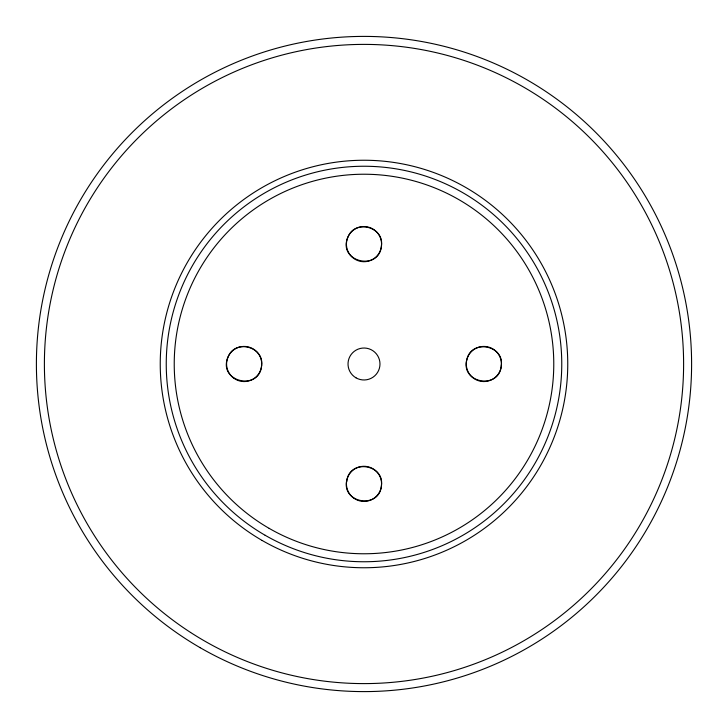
<?xml version="1.0" encoding="UTF-8"?>
<svg xmlns="http://www.w3.org/2000/svg" width="728" height="728" viewBox="0 0 728 728"><rect width="100%" height="100%" fill="white"/><g stroke="black" fill="none" stroke-linecap="round" stroke-linejoin="round"><path stroke-width="1.09" d="M346.546 481.909L346.737 480.826M261.625 365.238C259.851 391.892 217.017 381.809 228.128 356.802A2.921 2.921 0 0 1 228.456 356.119C235.799 339.139 264.064 346.846 261.625 365.238M381.481 245.391C379.697 272.035 336.873 261.953 347.984 236.946A2.921 2.921 0 0 1 348.312 236.263C355.655 219.283 383.92 226.99 381.481 245.391M381.481 485.094C380.071 510.137 339.721 503.357 347.147 478.869C351.861 459.086 384.084 464.964 381.481 485.094M501.337 365.238C499.918 390.299 459.586 383.492 466.994 359.013C471.708 339.239 503.94 345.108 501.337 365.238M262.126 540.458A203.749 203.749 0 0 0 567.749 364A203.749 203.749 0 0 0 262.126 187.542A203.749 203.749 0 0 0 262.126 540.458M190.6 632.477A319.61 319.61 0 0 0 683.21 379.934A319.61 319.61 0 0 0 218.191 79.589A319.61 319.61 0 0 0 190.6 632.477M200.2 647.711A327.6 327.6 0 0 0 691.6 364A327.6 327.6 0 0 0 200.2 80.289A327.6 327.6 0 0 0 200.2 647.711M265.119 535.262A197.761 197.761 0 0 0 561.761 364A197.761 197.761 0 0 0 265.119 192.738A197.761 197.761 0 0 0 265.119 535.262M269.114 528.346A189.771 189.771 0 0 0 553.771 364A189.771 189.771 0 0 0 269.114 199.654A189.771 189.771 0 0 0 269.114 528.346M356.01 377.841A15.98 15.98 0 0 0 379.98 364A15.98 15.98 0 0 0 356.01 350.159A15.98 15.98 0 0 0 356.01 377.841M353.662 258.367A17.581 17.581 0 0 0 381.481 245.991A17.581 17.581 0 0 0 356.856 228.082A17.581 17.581 0 0 0 353.662 258.367M473.519 378.214A17.581 17.581 0 0 0 501.337 365.838A17.581 17.581 0 0 0 476.704 347.939A17.581 17.581 0 0 0 473.519 378.214M233.806 378.214A17.581 17.581 0 0 0 261.625 365.838A17.581 17.581 0 0 0 237 347.939A17.581 17.581 0 0 0 233.806 378.214M353.662 498.07A17.581 17.581 0 0 0 381.481 485.694A17.581 17.581 0 0 0 356.856 467.795A17.581 17.581 0 0 0 353.662 498.07"/></g></svg>
